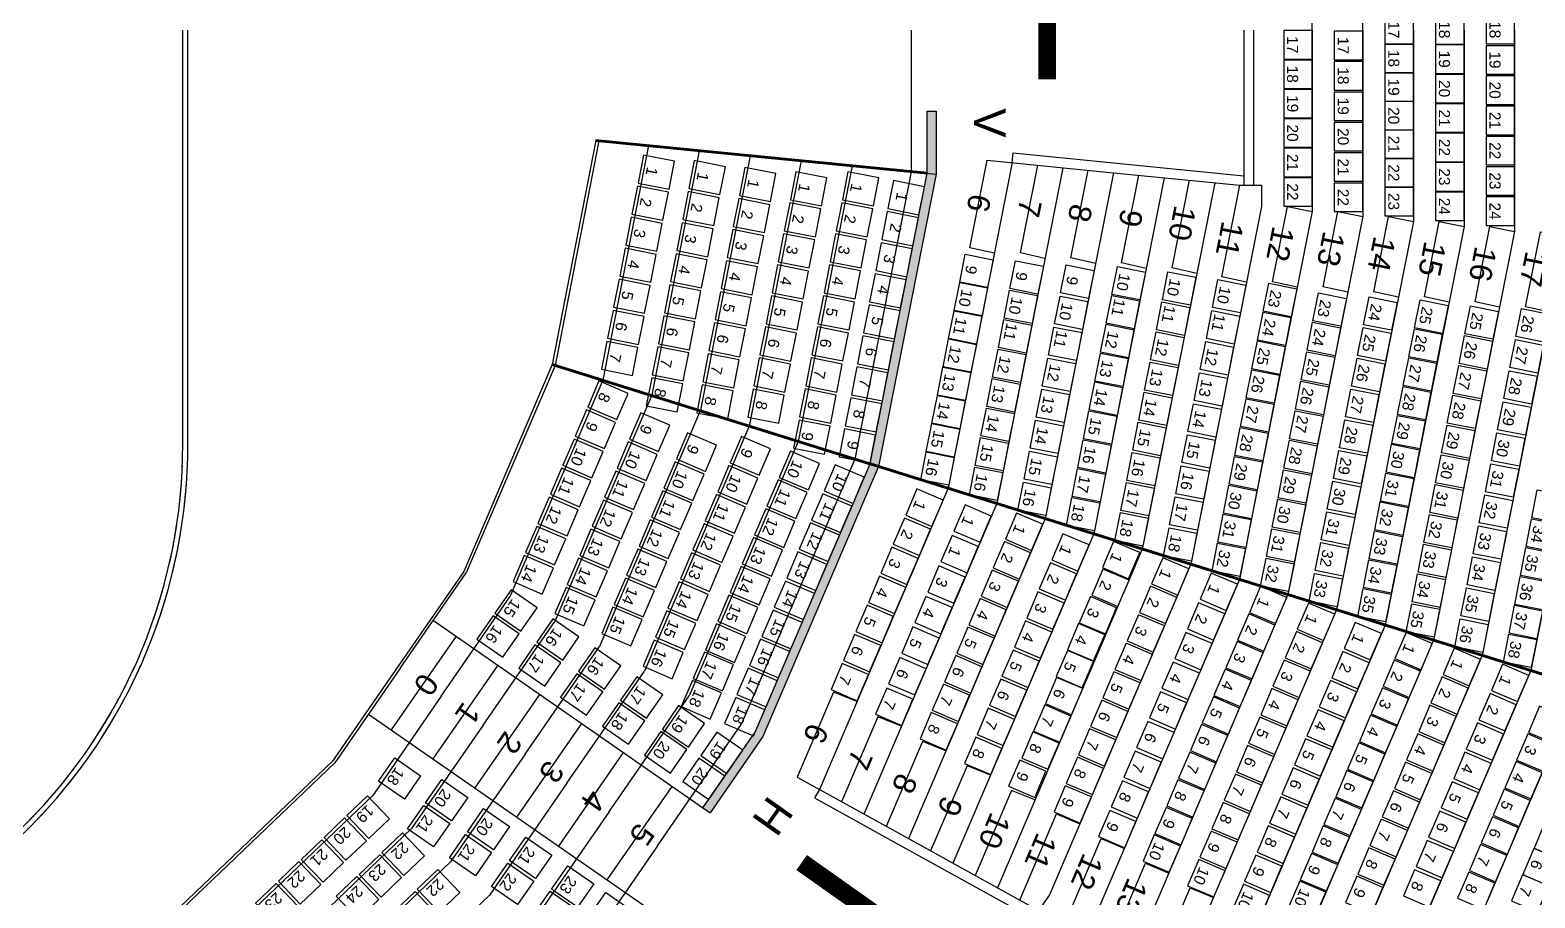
# Model space of a CAD drawing. Header units: millimetres. Extents: x 42980 to 202332, y 27411 to 140378.
# Drawn here: x 146355 to 170140, y 70383 to 84100 of the extents above; entities that cross this region are included whole.
import ezdxf
from ezdxf.enums import TextEntityAlignment as Align

# ---------------------------------------------------------------- set-up
doc = ezdxf.new("R2010")
doc.units = ezdxf.units.MM
doc.header["$LTSCALE"] = 100
doc.linetypes.add('HIDDEN', pattern=[9.525, 6.35, -3.175])
for name, color, linetype in [('A-3311-EA-', 3, 'CONTINUOUS'), ('A-3311-FYLL', 1, 'CONTINUOUS'), ('L-RADER', 252, 'CONTINUOUS'), ('L-RADER_TELE_2', 252, 'CONTINUOUS'), ('L-RADNUMMER', 4, 'CONTINUOUS'), ('L-STOLAR', 1, 'CONTINUOUS'), ('L-STOLAR_TELE_2', 3, 'CONTINUOUS'), ('L-STOLNUMMER', 7, 'CONTINUOUS'), ('L-STOLNUMMER_TELE_2', 7, 'CONTINUOUS'), ('L-TRAPPA', 254, 'CONTINUOUS'), ('M-RADER', 252, 'CONTINUOUS'), ('M-RADER_TELE', 252, 'CONTINUOUS'), ('M-RADER_TELE_2', 252, 'CONTINUOUS'), ('M-RADNUMMER', 4, 'CONTINUOUS'), ('M-RADNUMMER_TELE', 4, 'CONTINUOUS'), ('M-STOLAR', 1, 'CONTINUOUS'), ('M-STOLAR_TELE', 3, 'CONTINUOUS'), ('M-STOLAR_TELE_2', 3, 'CONTINUOUS'), ('M-STOLNUMMER', 7, 'CONTINUOUS'), ('M-STOLNUMMER_TELE', 7, 'CONTINUOUS'), ('M-STOLNUMMER_TELE_2', 7, 'CONTINUOUS'), ('M-TRAPPA', 254, 'CONTINUOUS'), ('M-TRAPPA_TELE', 254, 'CONTINUOUS'), ('RINK', 5, 'CONTINUOUS'), ('SEKTIONS_NR', 4, 'CONTINUOUS'), ('U-RADER', 252, 'CONTINUOUS')]:
    doc.layers.add(name, color=color, linetype=linetype)
doc.layers.add('SEKTIONER', color=4, linetype='CONTINUOUS', lineweight=70)
doc.styles.add('ARIAL', font='arial.ttf')

# ---------------------------------------------------------------- blocks, each defined once
blk = doc.blocks.new('KAJ')
at = {"layer": 'A-3311-FYLL'}
blk.add_hatch(color=256, dxfattribs=at).paths.add_polyline_path([(38237, -12295), (38352, -12375), (39186, -11168), (41012, -6899), (41921, -2277), (41921, -1281), (41781, -1281), (41781, -2263), (40878, -6857), (39063, -11100)])
at = {"layer": 'A-3311-EA-'}
for p, q in [((41781, -1281), (41921, -1281)), ((41781, -2263), (41781, -1281)), ((41921, -1281), (41921, -2277)), ((40878, -6857), (41781, -2263)), ((41921, -2277), (41012, -6898)), ((39063, -11100), (40878, -6857)), ((41012, -6898), (39186, -11168)), ((38237, -12295), (39063, -11100)), ((39186, -11168), (38351, -12375))]:
    blk.add_line(p, q, dxfattribs=at)
blk = doc.blocks.new('sarg')
at = {"layer": 'RINK'}
for points in [[(118753, 69054), (140269, 69054, 0.414214), (148769, 77554), (148769, 84100)], [(118753, 68974), (140269, 68974, 0.414214), (148849, 77554), (148849, 84100)]]:
    blk.add_lwpolyline(points, format="xyb", dxfattribs=at)

msp = doc.modelspace()

# ---------------------------------------------------------------- linework, layer by layer
at = {"layer": 'L-RADER'}
for p, q in [((168220, 84100), (168220, 87126)), ((169020, 84100), (169020, 87205)), ((166620, 84100), (166620, 86967)), ((167420, 84100), (167420, 87046)), ((166620, 84100), (166620, 81233)), ((167420, 84100), (167420, 81154)), ((168220, 84100), (168220, 81074)), ((169020, 84100), (169020, 80995)), ((169820, 84100), (169820, 80915)), ((161878, 82005), (160865, 76857)), ((162678, 81925), (161633, 76616)), ((163479, 81846), (162400, 76376)), ((164279, 81767), (163167, 76136)), ((165079, 81687), (163935, 75896)), ((165820, 81648), (165820, 81312)), ((165820, 81312), (164702, 75656)), ((166620, 81233), (165469, 75416)), ((167420, 81154), (166237, 75176)), ((168220, 81074), (167004, 74935)), ((169020, 80995), (167772, 74695)), ((169820, 80915), (168539, 74455)), ((170620, 80836), (169306, 74215)), ((171420, 80757), (170074, 73975))]:
    msp.add_line(p, q, dxfattribs=at)
at = {"layer": 'L-RADER_TELE_2'}
for p, q in [((160283, 84100), (160283, 81862)), ((155298, 82356), (154609, 78814)), ((155343, 82352), (154652, 78800)), ((156128, 82274), (155406, 78568)), ((156933, 82194), (156180, 78329)), ((157738, 82114), (156953, 78091)), ((158543, 82034), (157722, 77840)), ((159348, 81954), (158494, 77599)), ((160283, 81862), (159391, 77318))]:
    msp.add_line(p, q, dxfattribs=at)
at = {"layer": 'L-STOLAR'}
for points in [[(167770, 84328), (167770, 83878), (168220, 83878), (168220, 84328)], [(168570, 84330), (168570, 83880), (169020, 83880), (169020, 84330)], [(169370, 84331), (169370, 83881), (169820, 83881), (169820, 84331)], [(166170, 84092), (166170, 83642), (166620, 83642), (166620, 84092)], [(166970, 84081), (166970, 83631), (167420, 83631), (167420, 84081)], [(167770, 83876), (167770, 83426), (168220, 83426), (168220, 83876)], [(168570, 83865), (168570, 83415), (169020, 83415), (169020, 83865)], [(169370, 83853), (169370, 83403), (169820, 83403), (169820, 83853)], [(166170, 83627), (166170, 83177), (166620, 83177), (166620, 83627)], [(166970, 83601), (166970, 83151), (167420, 83151), (167420, 83601)], [(167770, 83424), (167770, 82974), (168220, 82974), (168220, 83424)], [(168570, 83400), (168570, 82950), (169020, 82950), (169020, 83400)], [(169370, 83375), (169370, 82925), (169820, 82925), (169820, 83375)], [(166170, 83162), (166170, 82712), (166620, 82712), (166620, 83162)], [(166970, 83121), (166970, 82671), (167420, 82671), (167420, 83121)], [(167770, 82972), (167770, 82522), (168220, 82522), (168220, 82972)], [(168570, 82935), (168570, 82485), (169020, 82485), (169020, 82935)], [(169370, 82897), (169370, 82447), (169820, 82447), (169820, 82897)], [(166170, 82697), (166170, 82247), (166620, 82247), (166620, 82697)], [(166970, 82641), (166970, 82191), (167420, 82191), (167420, 82641)], [(167770, 82520), (167770, 82070), (168220, 82070), (168220, 82520)], [(168570, 82470), (168570, 82020), (169020, 82020), (169020, 82470)], [(169370, 82419), (169370, 81969), (169820, 81969), (169820, 82419)], [(166170, 82232), (166170, 81782), (166620, 81782), (166620, 82232)], [(166970, 82161), (166970, 81711), (167420, 81711), (167420, 82161)], [(167770, 82068), (167770, 81618), (168220, 81618), (168220, 82068)], [(168570, 82005), (168570, 81555), (169020, 81555), (169020, 82005)], [(169370, 81941), (169370, 81491), (169820, 81491), (169820, 81941)], [(166170, 81767), (166170, 81317), (166620, 81317), (166620, 81767)], [(166970, 81681), (166970, 81231), (167420, 81231), (167420, 81681)], [(167770, 81616), (167770, 81166), (168220, 81166), (168220, 81616)], [(168570, 81540), (168570, 81090), (169020, 81090), (169020, 81540)], [(169370, 81463), (169370, 81013), (169820, 81013), (169820, 81463)], [(161049, 80117), (161136, 80558), (161577, 80471), (161490, 80030)], [(161843, 80014), (161930, 80455), (162372, 80369), (162285, 79927)], [(162644, 79946), (162731, 80387), (163173, 80300), (163086, 79859)], [(163454, 79921), (163541, 80363), (163983, 80276), (163896, 79834)], [(164253, 79838), (164340, 80280), (164781, 80193), (164694, 79751)], [(165043, 79716), (165130, 80157), (165572, 80070), (165485, 79629)], [(160961, 79670), (161048, 80112), (161489, 80025), (161402, 79583)], [(161751, 79548), (161838, 79989), (162280, 79903), (162193, 79461)], [(165846, 79657), (165933, 80098), (166375, 80012), (166288, 79570)], [(166631, 79505), (166718, 79947), (167160, 79860), (167073, 79418)], [(162548, 79455), (162635, 79896), (163076, 79810), (162989, 79368)], [(163364, 79465), (163451, 79907), (163893, 79820), (163806, 79378)], [(164159, 79362), (164246, 79804), (164687, 79717), (164600, 79275)], [(167433, 79442), (167520, 79883), (167962, 79796), (167875, 79355)], [(168238, 79393), (168325, 79834), (168767, 79747), (168680, 79306)], [(169035, 79300), (169122, 79741), (169563, 79654), (169476, 79213)], [(169841, 79256), (169928, 79697), (170369, 79610), (170282, 79169)], [(160873, 79224), (160960, 79665), (161401, 79579), (161314, 79137)], [(161660, 79082), (161747, 79523), (162188, 79437), (162101, 78995)], [(163275, 79009), (163361, 79450), (163803, 79363), (163716, 78922)], [(164947, 79225), (165034, 79667), (165475, 79580), (165388, 79138)], [(165757, 79201), (165843, 79642), (166285, 79555), (166198, 79114)], [(166539, 79039), (166626, 79481), (167068, 79394), (166981, 78952)], [(160785, 78778), (160872, 79219), (161313, 79132), (161226, 78691)], [(162451, 78964), (162538, 79406), (162980, 79319), (162893, 78877)], [(164065, 78886), (164152, 79328), (164594, 79241), (164507, 78799)], [(167338, 78956), (167425, 79397), (167866, 79311), (167779, 78869)], [(168149, 78936), (168235, 79378), (168677, 79291), (168590, 78850)], [(168942, 78829), (169029, 79270), (169470, 79183), (169384, 78742)], [(169744, 78765), (169831, 79207), (170273, 79120), (170186, 78678)], [(161568, 78616), (161655, 79057), (162096, 78970), (162009, 78529)], [(163185, 78553), (163272, 78994), (163713, 78907), (163626, 78466)], [(164850, 78734), (164937, 79176), (165378, 79089), (165291, 78648)], [(165667, 78745), (165754, 79186), (166195, 79099), (166108, 78658)], [(166448, 78573), (166534, 79015), (166976, 78928), (166889, 78486)], [(160697, 78331), (160784, 78773), (161225, 78686), (161139, 78244)], [(162354, 78474), (162441, 78915), (162883, 78828), (162796, 78387)], [(163971, 78410), (164058, 78852), (164500, 78765), (164413, 78324)], [(165577, 78288), (165664, 78730), (166105, 78643), (166018, 78201)], [(167242, 78470), (167329, 78912), (167770, 78825), (167684, 78383)], [(168059, 78480), (168146, 78922), (168587, 78835), (168500, 78393)], [(168849, 78358), (168936, 78799), (169378, 78712), (169291, 78271)], [(161476, 78150), (161563, 78591), (162004, 78504), (161917, 78063)], [(163095, 78096), (163182, 78538), (163623, 78451), (163536, 78009)], [(164753, 78244), (164840, 78685), (165282, 78599), (165195, 78157)], [(166356, 78107), (166443, 78549), (166884, 78462), (166797, 78020)], [(169648, 78275), (169734, 78716), (170176, 78629), (170089, 78188)], [(160609, 77885), (160696, 78326), (161137, 78239), (161051, 77798)], [(162258, 77983), (162345, 78425), (162786, 78338), (162699, 77896)], [(163878, 77935), (163965, 78376), (164406, 78289), (164319, 77848)], [(165487, 77832), (165574, 78274), (166015, 78187), (165928, 77745)], [(167146, 77985), (167233, 78426), (167675, 78339), (167588, 77898)], [(167969, 78024), (168056, 78466), (168497, 78379), (168410, 77937)], [(168756, 77887), (168843, 78328), (169285, 78242), (169198, 77800)], [(161384, 77684), (161471, 78125), (161913, 78038), (161826, 77597)], [(163005, 77640), (163092, 78082), (163533, 77995), (163446, 77553)], [(164657, 77753), (164744, 78195), (165185, 78108), (165098, 77666)], [(166264, 77641), (166351, 78082), (166792, 77996), (166705, 77554)], [(169551, 77784), (169638, 78226), (170079, 78139), (169992, 77697)], [(160521, 77438), (160608, 77880), (161050, 77793), (160963, 77351)], [(162161, 77493), (162248, 77934), (162690, 77847), (162603, 77406)], [(163784, 77459), (163871, 77900), (164312, 77813), (164225, 77372)], [(165397, 77376), (165484, 77817), (165925, 77730), (165839, 77289)], [(167051, 77499), (167138, 77940), (167579, 77854), (167492, 77412)], [(167879, 77568), (167966, 78009), (168407, 77922), (168320, 77481)], [(168664, 77416), (168751, 77857), (169192, 77771), (169105, 77329)], [(161292, 77218), (161379, 77659), (161821, 77572), (161734, 77131)], [(162915, 77184), (163002, 77625), (163443, 77538), (163357, 77097)], [(164560, 77263), (164647, 77704), (165088, 77617), (165002, 77176)], [(166172, 77175), (166259, 77616), (166701, 77530), (166614, 77088)], [(167789, 77112), (167876, 77553), (168317, 77466), (168231, 77025)], [(169454, 77294), (169541, 77735), (169983, 77648), (169896, 77207)], [(160433, 76992), (160520, 77433), (160962, 77346), (160875, 76905)], [(162065, 77002), (162151, 77444), (162593, 77357), (162506, 76915)], [(163690, 76983), (163777, 77424), (164219, 77338), (164132, 76896)], [(165307, 76920), (165394, 77361), (165836, 77274), (165749, 76833)], [(166955, 77013), (167042, 77455), (167483, 77368), (167396, 76926)], [(168571, 76945), (168658, 77387), (169099, 77300), (169012, 76858)], [(161201, 76752), (161287, 77193), (161729, 77106), (161642, 76665)], [(162825, 76728), (162912, 77169), (163354, 77082), (163267, 76641)], [(164463, 76772), (164550, 77214), (164992, 77127), (164905, 76685)], [(166080, 76709), (166167, 77150), (166609, 77063), (166522, 76622)], [(167699, 76655), (167786, 77097), (168228, 77010), (168141, 76568)], [(169358, 76803), (169445, 77244), (169886, 77158), (169799, 76716)], [(161968, 76512), (162055, 76953), (162496, 76866), (162409, 76425)], [(163596, 76507), (163683, 76949), (164125, 76862), (164038, 76420)], [(165217, 76463), (165304, 76905), (165746, 76818), (165659, 76376)], [(166859, 76528), (166946, 76969), (167388, 76882), (167301, 76441)], [(168478, 76474), (168565, 76916), (169007, 76829), (168920, 76387)], [(170091, 76391), (170178, 76833), (170620, 76746), (170533, 76304)], [(162735, 76271), (162822, 76713), (163264, 76626), (163177, 76184)], [(164367, 76282), (164454, 76723), (164895, 76636), (164808, 76195)], [(165988, 76243), (166075, 76684), (166517, 76597), (166430, 76156)], [(167609, 76199), (167696, 76641), (168138, 76554), (168051, 76112)], [(169261, 76312), (169348, 76754), (169789, 76667), (169702, 76225)], [(163503, 76031), (163590, 76473), (164031, 76386), (163944, 75944)], [(165127, 76007), (165214, 76449), (165656, 76362), (165569, 75920)], [(166764, 76042), (166850, 76483), (167292, 76397), (167205, 75955)], [(168385, 76003), (168472, 76445), (168914, 76358), (168827, 75916)], [(170001, 75935), (170088, 76376), (170530, 76290), (170443, 75848)], [(164270, 75791), (164357, 76233), (164798, 76146), (164712, 75704)], [(165897, 75777), (165984, 76218), (166425, 76131), (166338, 75690)], [(167519, 75743), (167606, 76184), (168048, 76098), (167961, 75656)], [(169164, 75822), (169251, 76263), (169693, 76176), (169606, 75735)], [(165037, 75551), (165124, 75992), (165566, 75906), (165479, 75464)], [(166668, 75556), (166755, 75998), (167196, 75911), (167109, 75469)], [(168293, 75532), (168379, 75974), (168821, 75887), (168734, 75445)], [(169911, 75479), (169998, 75920), (170440, 75833), (170353, 75392)], [(165805, 75311), (165892, 75752), (166333, 75665), (166246, 75224)], [(167429, 75287), (167516, 75728), (167958, 75641), (167871, 75200)], [(169068, 75331), (169155, 75773), (169596, 75686), (169509, 75244)], [(166572, 75071), (166659, 75512), (167101, 75425), (167014, 74984)], [(168200, 75061), (168287, 75503), (168728, 75416), (168641, 74974)], [(169822, 75022), (169908, 75464), (170350, 75377), (170263, 74936)], [(167340, 74830), (167427, 75272), (167868, 75185), (167781, 74744)], [(168971, 74841), (169058, 75282), (169499, 75195), (169413, 74754)], [(168107, 74590), (168194, 75032), (168635, 74945), (168549, 74503)], [(169732, 74566), (169819, 75008), (170260, 74921), (170173, 74479)], [(168874, 74350), (168961, 74792), (169403, 74705), (169316, 74263)], [(169642, 74110), (169729, 74551), (170170, 74465), (170083, 74023)]]:
    msp.add_lwpolyline(points, close=True, dxfattribs=at)
at = {"layer": 'L-STOLAR_TELE_2'}
for points in [[(156051, 82123), (155964, 81681), (156454, 81585), (156541, 82027)], [(156854, 82037), (156768, 81596), (157258, 81499), (157345, 81941)], [(157653, 81927), (157567, 81486), (158057, 81389), (158144, 81831)], [(158459, 81860), (158373, 81419), (158863, 81322), (158950, 81764)], [(159281, 81861), (159194, 81419), (159684, 81323), (159771, 81765)], [(155954, 81632), (155867, 81191), (156358, 81094), (156445, 81536)], [(160001, 81720), (159914, 81279), (160405, 81182), (160491, 81624)], [(156758, 81547), (156671, 81105), (157162, 81009), (157249, 81450)], [(157557, 81437), (157470, 80995), (157961, 80899), (158047, 81340)], [(158363, 81370), (158276, 80928), (158767, 80832), (158853, 81273)], [(159184, 81370), (159097, 80929), (159588, 80832), (159675, 81274)], [(155858, 81142), (155771, 80700), (156262, 80604), (156348, 81045)], [(159904, 81230), (159818, 80788), (160308, 80692), (160395, 81133)], [(156662, 81056), (156575, 80615), (157065, 80518), (157152, 80960)], [(157460, 80946), (157374, 80505), (157864, 80408), (157951, 80850)], [(158266, 80879), (158180, 80438), (158670, 80341), (158757, 80783)], [(159088, 80880), (159001, 80438), (159492, 80342), (159578, 80783)], [(155761, 80651), (155675, 80210), (156165, 80113), (156252, 80555)], [(159808, 80739), (159721, 80298), (160212, 80201), (160299, 80643)], [(156565, 80566), (156478, 80124), (156969, 80028), (157056, 80469)], [(157364, 80455), (157277, 80014), (157768, 79917), (157855, 80359)], [(155665, 80161), (155578, 79719), (156069, 79623), (156156, 80064)], [(158170, 80388), (158083, 79947), (158574, 79851), (158661, 80292)], [(158991, 80389), (158905, 79948), (159395, 79851), (159482, 80293)], [(159712, 80249), (159625, 79807), (160115, 79711), (160202, 80152)], [(156469, 80075), (156382, 79633), (156873, 79537), (156959, 79979)], [(157268, 79965), (157181, 79523), (157672, 79427), (157758, 79868)], [(158074, 79898), (157987, 79456), (158478, 79360), (158564, 79801)], [(158895, 79899), (158808, 79457), (159299, 79361), (159386, 79802)], [(159615, 79758), (159528, 79316), (160019, 79220), (160106, 79662)], [(155569, 79670), (155482, 79228), (155973, 79132), (156059, 79574)], [(156372, 79584), (156286, 79143), (156776, 79046), (156863, 79488)], [(157171, 79474), (157085, 79033), (157575, 78936), (157662, 79378)], [(157977, 79407), (157891, 78966), (158381, 78869), (158468, 79311)], [(158799, 79408), (158712, 78966), (159202, 78870), (159289, 79311)], [(159519, 79267), (159432, 78826), (159923, 78729), (160009, 79171)], [(155472, 79179), (155385, 78738), (155876, 78641), (155963, 79083)], [(156276, 79094), (156189, 78652), (156680, 78556), (156767, 78997)], [(157075, 78984), (156988, 78542), (157479, 78446), (157565, 78887)], [(157881, 78917), (157794, 78475), (158285, 78379), (158372, 78820)], [(158702, 78917), (158615, 78476), (159106, 78379), (159193, 78821)], [(159422, 78777), (159336, 78335), (159826, 78239), (159913, 78680)], [(156180, 78603), (156093, 78162), (156583, 78065), (156670, 78507)], [(156978, 78493), (156892, 78051), (157382, 77955), (157469, 78397)], [(157784, 78426), (157698, 77984), (158188, 77888), (158275, 78330)], [(158606, 78427), (158519, 77985), (159010, 77889), (159096, 78330)], [(159326, 78286), (159239, 77845), (159730, 77748), (159817, 78190)], [(158509, 77936), (158423, 77494), (158913, 77398), (159000, 77840)], [(159230, 77795), (159143, 77354), (159633, 77258), (159720, 77699)]]:
    msp.add_lwpolyline(points, close=True, dxfattribs=at)
at = {"layer": 'L-TRAPPA'}
for p, q in [((155343, 82352), (160673, 81823)), ((161878, 82005), (161894, 82159)), ((161894, 82159), (163480, 82002)), ((161481, 82044), (163480, 81846)), ((163479, 82002), (165540, 81797)), ((163479, 81846), (165479, 81648)), ((165194, 80202), (165479, 81648)), ((165479, 81648), (165820, 81648)), ((165583, 80115), (165194, 80202))]:
    msp.add_line(p, q, dxfattribs=at)
for points in [[(165540, 84100), (165540, 81648)], [(165695, 84100), (165695, 81648)], [(161596, 80572), (161207, 80659), (161481, 82044)], [(162396, 80492), (162007, 80580), (162281, 81965)], [(163196, 80413), (162807, 80500), (163080, 81886)], [(163996, 80334), (163607, 80421), (163880, 81806)], [(164796, 80254), (164407, 80342), (164680, 81727)], [(166383, 80035), (165994, 80123), (166228, 81310), (166620, 81233)], [(167183, 79956), (166794, 80043), (167028, 81231), (167420, 81154)], [(167983, 79877), (167594, 79964), (167828, 81151), (168220, 81074)], [(168783, 79797), (168394, 79884), (168628, 81072), (169020, 80995)], [(169583, 79718), (169194, 79805), (169428, 80993), (169820, 80915)], [(170383, 79639), (169994, 79726), (170228, 80913), (170620, 80836)]]:
    msp.add_lwpolyline(points, dxfattribs=at)
at = {"layer": 'M-RADER'}
for p, q in [((160865, 76857), (158830, 72098)), ((161633, 76616), (159534, 71709)), ((162400, 76376), (160237, 71320)), ((163167, 76136), (160941, 70931)), ((163935, 75896), (161645, 70543)), ((164702, 75656), (162467, 70431)), ((165469, 75416), (163171, 70042)), ((166237, 75176), (163875, 69654)), ((167004, 74935), (164579, 69265)), ((167772, 74695), (165283, 68876)), ((168539, 74455), (165987, 68487)), ((169306, 74215), (166690, 68099)), ((170074, 73975), (167394, 67710)), ((170841, 73735), (168098, 67321)), ((162467, 70431), (162296, 70183))]:
    msp.add_line(p, q, dxfattribs=at)
at = {"layer": 'M-RADER_TELE'}
for p, q in [((154609, 78814), (153210, 75544)), ((154652, 78800), (153250, 75522)), ((159391, 77318), (154609, 78814)), ((155406, 78568), (153940, 75141)), ((156180, 78329), (154649, 74750)), ((156953, 78091), (155357, 74358)), ((157722, 77840), (156065, 73967)), ((158494, 77599), (156773, 73576)), ((159391, 77318), (157596, 73122)), ((153210, 75544), (152173, 74045)), ((152210, 74019), (153250, 75522)), ((152855, 73572), (153940, 75141)), ((153517, 73114), (154649, 74750)), ((154179, 72656), (155357, 74358)), ((154841, 72197), (156065, 73967)), ((155503, 71739), (156773, 73576)), ((156271, 71207), (157596, 73122))]:
    msp.add_line(p, q, dxfattribs=at)
at = {"layer": 'M-RADER_TELE_2'}
for p, q in [((152173, 74045), (151136, 72545)), ((152210, 74019), (151170, 72516)), ((152855, 73572), (151770, 72003)), ((153517, 73114), (152386, 71478)), ((154179, 72656), (153001, 70953)), ((151136, 72545), (148607, 70128)), ((151170, 72516), (148635, 70092)), ((154841, 72197), (153617, 70427)), ((151770, 72003), (149119, 69469)), ((155503, 71739), (154232, 69902)), ((152386, 71478), (149616, 68831)), ((156271, 71207), (154947, 69292)), ((153001, 70953), (150113, 68192)), ((153617, 70427), (150610, 67553))]:
    msp.add_line(p, q, dxfattribs=at)
at = {"layer": 'M-STOLAR'}
for points in [[(160372, 76847), (160195, 76433), (160608, 76256), (160785, 76670)], [(161134, 76596), (160957, 76182), (161371, 76005), (161548, 76419)], [(160175, 76387), (159998, 75973), (160412, 75796), (160589, 76210)], [(161948, 76465), (161771, 76051), (162185, 75874), (162362, 76288)], [(160928, 76113), (160751, 75700), (161165, 75523), (161342, 75936)], [(162680, 76140), (162503, 75727), (162916, 75550), (163093, 75963)], [(159978, 75927), (159801, 75514), (160215, 75337), (160392, 75750)], [(161756, 76014), (161579, 75600), (161992, 75423), (162169, 75837)], [(163481, 76016), (163304, 75603), (163717, 75426), (163894, 75840)], [(162483, 75681), (162306, 75267), (162720, 75090), (162897, 75504)], [(164258, 75759), (164081, 75346), (164495, 75169), (164672, 75582)], [(159782, 75468), (159605, 75054), (160018, 74877), (160195, 75291)], [(160721, 75631), (160544, 75217), (160958, 75040), (161135, 75454)], [(161563, 75564), (161386, 75150), (161800, 74973), (161977, 75387)], [(163312, 75581), (163135, 75167), (163549, 74990), (163726, 75404)], [(165025, 75518), (164848, 75104), (165262, 74927), (165439, 75341)], [(162286, 75221), (162109, 74807), (162523, 74630), (162700, 75044)], [(164065, 75309), (163888, 74895), (164302, 74718), (164479, 75132)], [(165805, 75308), (165628, 74895), (166042, 74718), (166219, 75131)], [(159585, 75008), (159408, 74594), (159822, 74417), (159999, 74831)], [(160515, 75148), (160338, 74734), (160752, 74557), (160929, 74971)], [(161370, 75113), (161193, 74699), (161607, 74522), (161784, 74936)], [(163115, 75146), (162938, 74732), (163352, 74555), (163529, 74969)], [(164824, 75049), (164647, 74635), (165061, 74458), (165238, 74872)], [(166562, 75044), (166385, 74630), (166799, 74453), (166976, 74867)], [(162090, 74761), (161913, 74347), (162327, 74170), (162504, 74584)], [(162928, 74720), (162751, 74306), (163164, 74129), (163341, 74543)], [(163873, 74858), (163696, 74445), (164109, 74268), (164286, 74681)], [(165619, 74872), (165442, 74458), (165855, 74281), (166032, 74695)], [(167301, 74738), (167125, 74324), (167538, 74147), (167715, 74561)], [(159388, 74548), (159211, 74134), (159625, 73958), (159802, 74371)], [(160309, 74665), (160132, 74251), (160545, 74074), (160722, 74488)], [(161178, 74663), (161001, 74249), (161414, 74072), (161591, 74486)], [(164624, 74580), (164447, 74166), (164861, 73989), (165037, 74403)], [(166370, 74593), (166193, 74179), (166606, 74002), (166783, 74416)], [(168104, 74579), (167927, 74165), (168340, 73988), (168517, 74402)], [(160985, 74212), (160808, 73798), (161222, 73621), (161399, 74035)], [(161893, 74301), (161716, 73888), (162130, 73711), (162307, 74124)], [(162750, 74294), (162573, 73880), (162986, 73703), (163163, 74117)], [(163680, 74408), (163503, 73994), (163917, 73817), (164094, 74231)], [(165432, 74435), (165255, 74021), (165669, 73844), (165846, 74258)], [(167105, 74278), (166928, 73864), (167342, 73687), (167519, 74101)], [(168866, 74328), (168689, 73914), (169103, 73737), (169280, 74151)], [(159192, 74089), (159015, 73675), (159429, 73498), (159606, 73912)], [(160102, 74182), (159925, 73769), (160339, 73592), (160516, 74006)], [(164423, 74111), (164246, 73697), (164660, 73520), (164837, 73934)], [(165245, 73998), (165068, 73584), (165482, 73407), (165659, 73821)], [(166177, 74143), (166000, 73729), (166414, 73552), (166591, 73966)], [(167917, 74142), (167740, 73728), (168154, 73551), (168331, 73965)], [(169629, 74077), (169452, 73663), (169866, 73486), (170043, 73900)], [(160792, 73762), (160615, 73348), (161029, 73171), (161206, 73585)], [(161697, 73842), (161520, 73428), (161933, 73251), (162110, 73665)], [(162581, 73868), (162404, 73454), (162818, 73277), (162995, 73691)], [(163487, 73957), (163310, 73544), (163724, 73367), (163901, 73780)], [(166908, 73818), (166731, 73404), (167145, 73227), (167322, 73641)], [(168674, 73877), (168497, 73464), (168911, 73287), (169088, 73700)], [(159896, 73700), (159719, 73286), (160132, 73109), (160309, 73523)], [(163295, 73507), (163118, 73093), (163531, 72916), (163708, 73330)], [(164223, 73642), (164046, 73228), (164459, 73051), (164636, 73465)], [(165058, 73561), (164881, 73148), (165295, 72971), (165472, 73384)], [(165984, 73692), (165807, 73278), (166221, 73101), (166398, 73515)], [(167730, 73705), (167553, 73292), (167967, 73115), (168144, 73528)], [(169431, 73613), (169254, 73199), (169667, 73022), (169844, 73436)], [(160599, 73311), (160423, 72897), (160836, 72720), (161013, 73134)], [(161500, 73382), (161323, 72968), (161737, 72791), (161914, 73205)], [(162393, 73432), (162216, 73019), (162630, 72842), (162807, 73255)], [(166712, 73358), (166535, 72945), (166948, 72768), (167125, 73182)], [(167543, 73269), (167366, 72855), (167780, 72678), (167957, 73092)], [(168481, 73427), (168304, 73013), (168718, 72836), (168895, 73250)], [(170215, 73412), (170038, 72999), (170452, 72822), (170629, 73236)], [(163102, 73056), (162925, 72642), (163339, 72466), (163516, 72879)], [(164022, 73173), (163845, 72759), (164259, 72582), (164436, 72996)], [(164871, 73125), (164694, 72711), (165108, 72534), (165285, 72948)], [(165792, 73242), (165615, 72828), (166028, 72651), (166205, 73065)], [(169232, 73148), (169055, 72735), (169469, 72558), (169646, 72971)], [(161303, 72922), (161126, 72509), (161540, 72332), (161717, 72745)], [(162206, 73006), (162029, 72593), (162443, 72416), (162620, 72829)], [(165599, 72791), (165422, 72377), (165836, 72200), (166013, 72614)], [(166515, 72899), (166338, 72485), (166752, 72308), (166929, 72722)], [(167356, 72832), (167180, 72418), (167593, 72241), (167770, 72655)], [(168288, 72976), (168111, 72563), (168525, 72386), (168702, 72799)], [(170028, 72976), (169851, 72562), (170265, 72385), (170442, 72799)], [(161998, 72562), (161821, 72148), (162234, 71971), (162411, 72385)], [(162909, 72606), (162732, 72192), (163146, 72015), (163323, 72429)], [(163822, 72704), (163645, 72290), (164058, 72114), (164235, 72527)], [(164685, 72688), (164508, 72274), (164921, 72097), (165098, 72511)], [(169034, 72684), (168857, 72270), (169270, 72093), (169447, 72507)], [(165406, 72340), (165229, 71927), (165643, 71750), (165820, 72164)], [(166318, 72439), (166141, 72025), (166555, 71848), (166732, 72262)], [(167170, 72395), (166993, 71981), (167406, 71804), (167583, 72218)], [(168096, 72526), (167919, 72112), (168332, 71935), (168509, 72349)], [(169842, 72539), (169665, 72125), (170078, 71948), (170255, 72362)], [(162717, 72155), (162540, 71741), (162953, 71564), (163130, 71978)], [(163621, 72235), (163444, 71822), (163858, 71645), (164035, 72058)], [(164498, 72251), (164321, 71837), (164735, 71660), (164912, 72074)], [(167903, 72075), (167726, 71662), (168140, 71485), (168317, 71898)], [(168835, 72220), (168658, 71806), (169072, 71629), (169249, 72043)], [(169655, 72102), (169478, 71689), (169892, 71512), (170068, 71925)], [(165213, 71890), (165036, 71476), (165450, 71299), (165627, 71713)], [(166122, 71979), (165945, 71566), (166359, 71389), (166536, 71802)], [(166983, 71958), (166806, 71545), (167220, 71368), (167397, 71781)], [(163420, 71766), (163243, 71353), (163657, 71176), (163834, 71589)], [(164311, 71814), (164134, 71401), (164548, 71224), (164725, 71637)], [(167710, 71625), (167533, 71211), (167947, 71034), (168124, 71448)], [(168636, 71755), (168459, 71342), (168873, 71165), (169050, 71579)], [(169468, 71666), (169291, 71252), (169705, 71075), (169882, 71489)], [(164124, 71378), (163947, 70964), (164361, 70787), (164538, 71201)], [(165021, 71439), (164844, 71026), (165258, 70849), (165434, 71262)], [(165925, 71520), (165748, 71106), (166162, 70929), (166339, 71343)], [(166796, 71522), (166619, 71108), (167033, 70931), (167210, 71345)], [(170304, 71585), (170127, 71171), (170540, 70994), (170717, 71408)], [(167518, 71174), (167341, 70760), (167754, 70584), (167931, 70997)], [(168438, 71291), (168261, 70877), (168675, 70700), (168851, 71114)], [(169281, 71229), (169104, 70815), (169518, 70638), (169695, 71052)], [(170125, 71166), (169948, 70753), (170361, 70576), (170538, 70990)], [(164828, 70989), (164651, 70575), (165065, 70398), (165242, 70812)], [(165729, 71060), (165552, 70646), (165965, 70469), (166142, 70883)], [(166609, 71085), (166432, 70671), (166846, 70494), (167023, 70908)], [(166423, 70648), (166246, 70234), (166659, 70057), (166836, 70471)], [(167325, 70724), (167148, 70310), (167562, 70133), (167739, 70547)], [(168239, 70827), (168062, 70413), (168476, 70236), (168653, 70650)], [(169094, 70792), (168917, 70378), (169331, 70201), (169508, 70615)], [(169946, 70748), (169769, 70334), (170182, 70157), (170359, 70571)], [(165532, 70600), (165355, 70186), (165769, 70009), (165946, 70423)]]:
    msp.add_lwpolyline(points, close=True, dxfattribs=at)
at = {"layer": 'M-STOLAR_TELE'}
for points in [[(155346, 78555), (155169, 78141), (155629, 77944), (155806, 78358)], [(155150, 78095), (154973, 77681), (155432, 77485), (155609, 77898)], [(156006, 78050), (155829, 77636), (156288, 77439), (156465, 77853)], [(154953, 77635), (154776, 77222), (155236, 77025), (155413, 77439)], [(155809, 77590), (155632, 77176), (156092, 76979), (156269, 77393)], [(156747, 77736), (156570, 77322), (157030, 77125), (157207, 77539)], [(157597, 77676), (157420, 77262), (157880, 77066), (158057, 77480)], [(158373, 77444), (158196, 77030), (158656, 76834), (158833, 77247)], [(154756, 77176), (154579, 76762), (155039, 76565), (155216, 76979)], [(155612, 77130), (155435, 76716), (155895, 76520), (156072, 76933)], [(156550, 77276), (156373, 76862), (156833, 76666), (157010, 77079)], [(157400, 77217), (157223, 76803), (157683, 76606), (157860, 77020)], [(159081, 77230), (158904, 76816), (159364, 76619), (159541, 77033)], [(158179, 76989), (158002, 76575), (158461, 76378), (158638, 76792)], [(154560, 76716), (154383, 76302), (154842, 76106), (155019, 76519)], [(155416, 76670), (155239, 76257), (155699, 76060), (155875, 76474)], [(156354, 76816), (156177, 76403), (156636, 76206), (156813, 76620)], [(157204, 76757), (157027, 76343), (157487, 76146), (157664, 76560)], [(158884, 76770), (158708, 76356), (159167, 76160), (159344, 76573)], [(156157, 76357), (155980, 75943), (156440, 75746), (156617, 76160)], [(157984, 76534), (157807, 76120), (158267, 75923), (158444, 76337)], [(154363, 76256), (154186, 75842), (154646, 75646), (154823, 76060)], [(155219, 76211), (155042, 75797), (155502, 75600), (155679, 76014)], [(157007, 76297), (156830, 75883), (157290, 75687), (157467, 76100)], [(158688, 76310), (158511, 75897), (158971, 75700), (159148, 76114)], [(155960, 75897), (155784, 75483), (156243, 75287), (156420, 75700)], [(157789, 76079), (157612, 75665), (158072, 75468), (158249, 75882)], [(154166, 75797), (153990, 75383), (154449, 75186), (154626, 75600)], [(155023, 75751), (154846, 75337), (155305, 75141), (155482, 75554)], [(156811, 75837), (156634, 75424), (157093, 75227), (157270, 75641)], [(158491, 75851), (158314, 75437), (158774, 75240), (158951, 75654)], [(155764, 75437), (155587, 75023), (156047, 74827), (156224, 75241)], [(157595, 75623), (157418, 75210), (157877, 75013), (158054, 75427)], [(153958, 75254), (153702, 74884), (154113, 74600), (154369, 74970)], [(154826, 75291), (154649, 74877), (155109, 74681), (155286, 75095)], [(156614, 75378), (156437, 74964), (156897, 74767), (157074, 75181)], [(157400, 75168), (157223, 74755), (157683, 74558), (157860, 74972)], [(158295, 75391), (158118, 74977), (158577, 74781), (158754, 75194)], [(155567, 74977), (155390, 74564), (155850, 74367), (156027, 74781)], [(158098, 74931), (157921, 74517), (158381, 74321), (158558, 74735)], [(153674, 74843), (153418, 74473), (153829, 74188), (154085, 74559)], [(154619, 74794), (154363, 74424), (154774, 74140), (155030, 74510)], [(156417, 74918), (156240, 74504), (156700, 74308), (156877, 74721)], [(157205, 74713), (157028, 74299), (157488, 74103), (157665, 74517)], [(156221, 74458), (156044, 74044), (156503, 73848), (156680, 74262)], [(157901, 74472), (157724, 74058), (158184, 73861), (158361, 74275)], [(154334, 74383), (154078, 74013), (154490, 73729), (154746, 74099)], [(155281, 74336), (155025, 73966), (155436, 73682), (155692, 74052)], [(157014, 74266), (156837, 73853), (157297, 73656), (157474, 74070)], [(157705, 74012), (157528, 73598), (157987, 73401), (158164, 73815)], [(154996, 73925), (154740, 73555), (155152, 73271), (155408, 73641)], [(155943, 73879), (155687, 73509), (156099, 73225), (156355, 73595)], [(156823, 73819), (156646, 73406), (157106, 73209), (157283, 73623)], [(157508, 73552), (157331, 73138), (157791, 72942), (157968, 73355)], [(155659, 73468), (155403, 73098), (155814, 72814), (156070, 73184)], [(156606, 73422), (156350, 73052), (156761, 72768), (157017, 73138)], [(156322, 73011), (156066, 72641), (156477, 72356), (156733, 72727)], [(157211, 73005), (156955, 72634), (157366, 72350), (157622, 72720)], [(156926, 72593), (156670, 72223), (157082, 71939), (157338, 72309)]]:
    msp.add_lwpolyline(points, close=True, dxfattribs=at)
at = {"layer": 'M-STOLAR_TELE_2'}
for points in [[(151861, 72226), (152118, 72596), (152528, 72311), (152272, 71941)], [(152605, 71886), (152861, 72256), (153272, 71971), (153016, 71601)], [(151689, 71994), (151363, 71683), (151709, 71322), (152034, 71633)], [(152320, 71475), (152576, 71845), (152987, 71560), (152731, 71190)], [(151327, 71649), (151002, 71338), (151347, 70977), (151673, 71287)], [(153267, 71427), (153523, 71797), (153934, 71512), (153678, 71142)], [(152243, 71410), (151917, 71100), (152263, 70738), (152588, 71049)], [(152982, 71016), (153238, 71386), (153649, 71101), (153393, 70731)], [(150966, 71303), (150640, 70992), (150986, 70631), (151311, 70942)], [(153933, 70974), (154189, 71343), (154600, 71059), (154344, 70689)], [(150604, 70958), (150279, 70647), (150624, 70286), (150950, 70596)], [(151881, 71065), (151556, 70754), (151902, 70393), (152227, 70704)], [(153648, 70563), (153904, 70932), (154315, 70648), (154059, 70278)], [(154598, 70522), (154855, 70892), (155266, 70607), (155009, 70237)], [(151520, 70719), (151195, 70409), (151540, 70047), (151865, 70358)], [(152800, 70830), (152475, 70519), (152821, 70157), (153146, 70468)], [(150243, 70612), (149918, 70302), (150263, 69940), (150588, 70251)], [(152439, 70484), (152114, 70173), (152459, 69812), (152784, 70123)], [(154319, 70118), (154575, 70488), (154986, 70204), (154729, 69834)], [(155198, 70098), (155455, 70468), (155866, 70183), (155609, 69813)]]:
    msp.add_lwpolyline(points, close=True, dxfattribs=at)
at = {"layer": 'M-TRAPPA'}
for p, q in [((158478, 72292), (160237, 71320)), ((158830, 72098), (158755, 71962)), ((158755, 71962), (160149, 71192)), ((161999, 70347), (162580, 71710)), ((162580, 71710), (162948, 71554)), ((160149, 71192), (161925, 70211)), ((160237, 71320), (162296, 70183))]:
    msp.add_line(p, q, dxfattribs=at)
for points in [[(159423, 73487), (159052, 73634), (158478, 72292)], [(160127, 73098), (159756, 73245), (159182, 71903)], [(160830, 72709), (160460, 72857), (159885, 71514)], [(161534, 72321), (161164, 72468), (160589, 71126)], [(162238, 71932), (161868, 72079), (161293, 70737)], [(163171, 70042), (162809, 70208), (163283, 71322), (163651, 71165)], [(163875, 69654), (163513, 69819), (163987, 70933), (164355, 70776)], [(164579, 69265), (164216, 69431), (164691, 70544), (165059, 70387)]]:
    msp.add_lwpolyline(points, dxfattribs=at)
at = {"layer": 'M-TRAPPA_TELE'}
for p, q in [((152731, 74767), (157104, 71725)), ((151703, 73289), (156080, 70245))]:
    msp.add_line(p, q, dxfattribs=at)
for points in [[(153087, 74519), (152061, 73040)], [(153748, 74059), (152722, 72580)], [(154409, 73599), (153383, 72120)], [(155070, 73140), (154044, 71661)], [(155731, 72680), (154705, 71201)], [(156498, 72146), (155472, 70667)]]:
    msp.add_lwpolyline(points, dxfattribs=at)
at = {"layer": 'RINK', "linetype": 'HIDDEN'}
for points in [[(118753, 69054), (140269, 69054, 0.414214), (148769, 77554), (148769, 84100)], [(118753, 68974), (140269, 68974, 0.414214), (148849, 77554), (148849, 84100)]]:
    msp.add_lwpolyline(points, format="xyb", dxfattribs=at)
at = {"layer": 'SEKTIONER'}
for p, q in [((160533, 81837), (155298, 82356)), ((154609, 78814), (159630, 77243)), ((159631, 77243), (171487, 73533))]:
    msp.add_line(p, q, dxfattribs=at)

# ---------------------------------------------------------------- block references
at = {"layer": 'RINK'}
msp.add_blockref('sarg', (0, 0), dxfattribs=at)
at = {"layer": 'U-RADER'}
msp.add_blockref('KAJ', (118753, 84100), dxfattribs=at)

# ---------------------------------------------------------------- texts
at = {"layer": 'L-RADNUMMER', "style": 'ARIAL'}
for s, p in [('6', (161207, 81531)), ('7', (162007, 81451)), ('8', (162807, 81372)), ('9', (163607, 81293)), ('10', (164447, 81345)), ('11', (165198, 81097)), ('12', (165998, 81018)), ('13', (166798, 80938)), ('14', (167598, 80859)), ('15', (168398, 80779)), ('16', (169198, 80700)), ('17', (169998, 80621))]:
    msp.add_text(s, height=350, rotation=258.8361, dxfattribs=at).set_placement(p)
at = {"layer": 'L-STOLNUMMER', "style": 'ARIAL'}
for s, rotation, p in [('17', 270, (167770, 84103)), ('18', 270, (168570, 84105)), ('18', 270, (169370, 84106)), ('17', 270, (166170, 83867)), ('17', 270, (166970, 83856)), ('18', 270, (167770, 83651)), ('19', 270, (168570, 83640)), ('19', 270, (169370, 83628)), ('18', 270, (166170, 83402)), ('18', 270, (166970, 83376)), ('19', 270, (167770, 83199)), ('20', 270, (168570, 83175)), ('20', 270, (169370, 83150)), ('19', 270, (166170, 82937)), ('19', 270, (166970, 82896)), ('20', 270, (167770, 82747)), ('21', 270, (168570, 82710)), ('21', 270, (169370, 82672)), ('20', 270, (166170, 82472)), ('20', 270, (166970, 82416)), ('21', 270, (167770, 82295)), ('22', 270, (168570, 82245)), ('22', 270, (169370, 82194)), ('21', 270, (166170, 82007)), ('21', 270, (166970, 81936)), ('22', 270, (167770, 81843)), ('23', 270, (168570, 81780)), ('23', 270, (169370, 81716)), ('22', 270, (166170, 81542)), ('22', 270, (166970, 81456)), ('23', 270, (167770, 81391)), ('24', 270, (168570, 81315)), ('24', 270, (169370, 81238)), ('9', 258.888, (161092, 80338)), ('9', 258.888, (161887, 80235)), ('9', 258.888, (162688, 80166)), ('10', 258.888, (163498, 80142)), ('10', 258.888, (164296, 80059)), ('10', 258.888, (161004, 79891)), ('10', 258.888, (165087, 79936)), ('23', 258.888, (165890, 79878)), ('10', 258.888, (161795, 79769)), ('10', 258.888, (162591, 79676)), ('11', 258.888, (163419, 79741)), ('11', 258.888, (164213, 79638)), ('23', 258.888, (166675, 79726)), ('24', 258.888, (167477, 79662)), ('25', 258.888, (168282, 79613)), ('11', 258.888, (160916, 79445)), ('11', 258.888, (161714, 79358)), ('11', 258.888, (165001, 79501)), ('24', 258.888, (165800, 79421)), ('25', 258.888, (169078, 79521)), ('26', 258.888, (169884, 79477)), ('11', 258.888, (162506, 79240)), ('12', 258.888, (163318, 79230)), ('12', 258.888, (164109, 79107)), ('24', 258.888, (166588, 79266)), ('25', 258.888, (167381, 79177)), ('26', 258.888, (168192, 79169)), ('12', 258.888, (160828, 78998)), ('12', 258.888, (164893, 78955)), ('25', 258.888, (165710, 78965)), ('26', 258.888, (168985, 79061)), ('27', 258.888, (169788, 78986)), ('12', 258.888, (161611, 78837)), ('12', 258.888, (162401, 78708)), ('13', 258.888, (163228, 78773)), ('13', 258.888, (164015, 78631)), ('25', 258.888, (166491, 78794)), ('26', 258.888, (167285, 78702)), ('27', 258.888, (168102, 78701)), ('13', 258.888, (160740, 78552)), ('13', 258.888, (164797, 78465)), ('26', 258.888, (165624, 78526)), ('27', 258.888, (168893, 78579)), ('28', 258.888, (169691, 78495)), ('13', 258.888, (161519, 78371)), ('13', 258.888, (162301, 78204)), ('14', 258.888, (163138, 78317)), ('14', 258.888, (163921, 78155)), ('26', 258.888, (166399, 78339)), ('27', 258.888, (167190, 78205)), ('28', 258.888, (168012, 78245)), ('14', 258.888, (160652, 78105)), ('14', 258.888, (164700, 77974)), ('27', 258.888, (165530, 78053)), ('28', 258.888, (168800, 78108)), ('29', 258.888, (169594, 78005)), ('14', 258.888, (161428, 77905)), ('14', 258.888, (162205, 77713)), ('15', 258.888, (163048, 77861)), ('15', 258.888, (163827, 77680)), ('27', 258.888, (166315, 77898)), ('28', 258.888, (167094, 77720)), ('29', 258.888, (167922, 77789)), ('15', 258.888, (160565, 77659)), ('15', 258.888, (161336, 77438)), ('15', 258.888, (164603, 77484)), ('28', 258.888, (165440, 77597)), ('29', 258.888, (168707, 77637)), ('30', 258.888, (169498, 77514)), ('16', 258.888, (160477, 77213)), ('15', 258.888, (162108, 77223)), ('16', 258.888, (162959, 77405)), ('16', 258.888, (163734, 77204)), ('28', 258.888, (166216, 77396)), ('29', 258.888, (166998, 77234)), ('30', 258.888, (167832, 77332)), ('16', 258.888, (161244, 76972)), ('16', 258.888, (164507, 76993)), ('29', 258.888, (165351, 77140)), ('30', 258.888, (168614, 77166)), ('31', 258.888, (169401, 77024)), ('16', 258.888, (162011, 76732)), ('17', 258.888, (162869, 76948)), ('17', 258.888, (163640, 76728)), ('29', 258.888, (166124, 76930)), ('30', 258.888, (166903, 76748)), ('31', 258.888, (167743, 76876)), ('18', 258.888, (162779, 76492)), ('17', 258.888, (164410, 76502)), ('30', 258.888, (165261, 76684)), ('31', 258.888, (168522, 76695)), ('32', 258.888, (169304, 76533)), ('18', 258.888, (163546, 76252)), ('30', 258.888, (166032, 76464)), ('31', 258.888, (166807, 76263)), ('32', 258.888, (167653, 76420)), ('18', 258.888, (164314, 76012)), ('31', 258.888, (165171, 76228)), ('32', 258.888, (168429, 76224)), ('33', 258.888, (169208, 76043)), ('34', 258.888, (170045, 76156)), ('32', 258.888, (165081, 75772)), ('31', 258.888, (165940, 75998)), ('32', 258.888, (166711, 75777)), ('33', 258.888, (167563, 75964)), ('32', 258.888, (165848, 75532)), ('33', 258.888, (168336, 75753)), ('34', 258.888, (169111, 75552)), ('35', 258.888, (169948, 75697)), ('34', 258.888, (167473, 75507)), ('33', 258.888, (166616, 75291)), ('34', 258.888, (168243, 75282)), ('35', 258.888, (169008, 75059)), ('36', 258.888, (169865, 75243)), ('35', 258.888, (167376, 75048)), ('35', 258.888, (168144, 74808)), ('37', 258.888, (169775, 74787)), ('36', 258.888, (168918, 74571)), ('38', 258.888, (169685, 74331))]:
    msp.add_text(s, height=175, rotation=rotation, dxfattribs=at).set_placement(p, align=Align.BOTTOM_CENTER)
at = {"layer": 'L-STOLNUMMER_TELE_2', "style": 'ARIAL'}
for s, p in [('1', (156109, 81948)), ('1', (156913, 81863)), ('1', (157712, 81752)), ('1', (158518, 81685)), ('1', (159339, 81686)), ('2', (156013, 81458)), ('2', (156817, 81372)), ('1', (160059, 81546)), ('2', (157615, 81262)), ('2', (158421, 81195)), ('2', (159243, 81195)), ('3', (155916, 80967)), ('2', (159963, 81055)), ('3', (156720, 80881)), ('3', (157519, 80771)), ('3', (158325, 80704)), ('3', (159146, 80705)), ('4', (155820, 80476)), ('3', (159866, 80564)), ('4', (156624, 80391)), ('4', (157423, 80281)), ('4', (158229, 80214)), ('4', (159050, 80214)), ('5', (155724, 79986)), ('4', (159770, 80074)), ('5', (156527, 79900)), ('5', (157326, 79790)), ('5', (158132, 79723)), ('5', (158954, 79724)), ('6', (155627, 79495)), ('5', (159674, 79583)), ('6', (156431, 79409)), ('6', (157230, 79299)), ('6', (158036, 79232)), ('6', (158857, 79233)), ('6', (159577, 79092)), ('7', (155531, 79004)), ('7', (156335, 78919)), ('7', (157133, 78809)), ('7', (157939, 78742)), ('7', (158761, 78742)), ('7', (159481, 78602)), ('8', (156242, 78449)), ('8', (157037, 78318)), ('8', (157843, 78251)), ('8', (158664, 78252)), ('8', (159384, 78111)), ('9', (158568, 77761)), ('9', (159288, 77621))]:
    msp.add_text(s, height=175, rotation=258.8841, dxfattribs=at).set_placement(p)
at = {"layer": 'M-RADNUMMER', "style": 'ARIAL'}
for s, p in [('6', (158671, 73173)), ('7', (159365, 72760)), ('8', (160073, 72381)), ('9', (160789, 72022)), ('10', (161546, 71758)), ('11', (162278, 71435)), ('12', (163009, 71111)), ('13', (163713, 70722))]:
    msp.add_text(s, height=350, rotation=246.8186, dxfattribs=at).set_placement(p)
at = {"layer": 'M-RADNUMMER_TELE', "style": 'ARIAL'}
for s, p in [('0', (152550, 73964)), ('1', (153208, 73501)), ('2', (153870, 73042)), ('3', (154533, 72585)), ('4', (155193, 72125)), ('5', (155961, 71592))]:
    msp.add_text(s, height=350, rotation=235.2633, dxfattribs=at).set_placement(p)
at = {"layer": 'M-STOLNUMMER', "style": 'ARIAL'}
for s, p in [('1', (160283, 76640)), ('1', (161046, 76389)), ('2', (160086, 76180)), ('1', (161860, 76258)), ('1', (160839, 75906)), ('1', (162591, 75933)), ('3', (159890, 75721)), ('2', (161667, 75807)), ('1', (163392, 75810)), ('3', (160633, 75424)), ('2', (162395, 75474)), ('2', (163224, 75374)), ('1', (164170, 75552)), ('4', (159693, 75261)), ('3', (161474, 75357)), ('1', (164936, 75311)), ('4', (160427, 74941)), ('4', (161282, 74906)), ('3', (162198, 75014)), ('3', (163027, 74939)), ('2', (163977, 75102)), ('1', (165717, 75101)), ('5', (159497, 74801)), ('2', (164736, 74842)), ('2', (165530, 74665)), ('1', (166474, 74837)), ('5', (160220, 74458)), ('5', (161089, 74456)), ('4', (162001, 74554)), ('4', (162839, 74513)), ('3', (163784, 74651)), ('1', (167213, 74531)), ('6', (159300, 74341)), ('4', (163592, 74201)), ('3', (164535, 74373)), ('3', (165343, 74228)), ('2', (166281, 74386)), ('1', (168015, 74372)), ('6', (160014, 73976)), ('6', (160896, 74005)), ('5', (161805, 74095)), ('5', (162661, 74087)), ('2', (167016, 74071)), ('1', (168778, 74121)), ('7', (159103, 73882)), ('5', (163399, 73750)), ('4', (164335, 73904)), ('4', (165156, 73791)), ('3', (166088, 73936)), ('2', (167828, 73935)), ('1', (169541, 73870)), ('7', (160704, 73555)), ('6', (161608, 73635)), ('6', (162492, 73661)), ('4', (165896, 73485)), ('3', (166820, 73611)), ('3', (167642, 73498)), ('2', (168585, 73671)), ('7', (159807, 73493)), ('6', (163206, 73300)), ('5', (164134, 73435)), ('5', (164970, 73354)), ('2', (169342, 73406)), ('8', (160511, 73104)), ('7', (161411, 73175)), ('7', (162305, 73226)), ('5', (165703, 73035)), ('4', (166623, 73152)), ('4', (167455, 73062)), ('3', (168393, 73220)), ('8', (162117, 72800)), ('7', (163013, 72849)), ('6', (163934, 72966)), ('6', (164783, 72918)), ('4', (168200, 72769)), ('3', (169144, 72942)), ('3', (169940, 72769)), ('8', (161215, 72715)), ('6', (165510, 72584)), ('5', (166427, 72692)), ('5', (167268, 72625)), ('9', (161909, 72355)), ('8', (162821, 72399)), ('7', (163733, 72497)), ('7', (164596, 72481)), ('5', (168007, 72319)), ('4', (168945, 72477)), ('4', (169753, 72332)), ('7', (165318, 72134)), ('6', (166230, 72232)), ('6', (167081, 72188)), ('9', (162628, 71948)), ('8', (163532, 72028)), ('8', (164409, 72044)), ('6', (167815, 71868)), ('5', (168746, 72013)), ('5', (169566, 71895)), ('9', (164223, 71608)), ('8', (165125, 71683)), ('7', (166033, 71772)), ('7', (166894, 71751)), ('9', (163332, 71560)), ('7', (167622, 71418)), ('6', (168548, 71549)), ('6', (169379, 71459)), ('10', (164036, 71171)), ('9', (164932, 71233)), ('8', (165837, 71313)), ('8', (166708, 71315)), ('9', (166521, 70878)), ('8', (167429, 70967)), ('7', (168349, 71084)), ('7', (169193, 71022)), ('6', (170036, 70960)), ('10', (164740, 70782)), ('9', (165640, 70853)), ('8', (168151, 70620)), ('10', (165443, 70393)), ('10', (166334, 70441)), ('9', (167236, 70517)), ('8', (169006, 70585)), ('7', (169857, 70541))]:
    msp.add_text(s, height=175, rotation=246.8436, dxfattribs=at).set_placement(p, align=Align.BOTTOM_CENTER)
at = {"layer": 'M-STOLNUMMER_TELE', "style": 'ARIAL'}
for s, rotation, p in [('8', 246.8436, (155374, 78388)), ('9', 246.8436, (155177, 77928)), ('9', 246.8436, (156033, 77883)), ('9', 246.8436, (156775, 77569)), ('10', 246.8436, (154998, 77509)), ('10', 246.8436, (155854, 77464)), ('9', 246.8436, (157625, 77509)), ('10', 246.8436, (156596, 77150)), ('10', 246.8436, (157446, 77090)), ('10', 246.8436, (158418, 77318)), ('10', 246.8436, (159126, 77104)), ('11', 246.8436, (154802, 77050)), ('11', 246.8436, (155658, 77004)), ('11', 246.8436, (158224, 76863)), ('11', 246.8436, (156399, 76690)), ('11', 246.8436, (157249, 76631)), ('11', 246.8436, (158930, 76644)), ('12', 246.8436, (154605, 76590)), ('12', 246.8436, (155461, 76544)), ('12', 246.8436, (158029, 76408)), ('13', 246.8436, (154408, 76130)), ('12', 246.8436, (156202, 76230)), ('12', 246.8436, (157052, 76171)), ('12', 246.8436, (158733, 76184)), ('13', 246.8436, (155264, 76085)), ('13', 246.8436, (157834, 75952)), ('14', 246.8436, (154212, 75670)), ('13', 246.8436, (156006, 75771)), ('13', 246.8436, (156856, 75711)), ('13', 246.8436, (158536, 75725)), ('14', 246.8436, (155068, 75625)), ('14', 246.8436, (157640, 75497)), ('14', 246.8436, (155809, 75311)), ('14', 246.8436, (156659, 75252)), ('14', 246.8436, (158340, 75265)), ('15', 235.3296, (153977, 75122)), ('15', 246.8436, (154871, 75165)), ('15', 246.8436, (157445, 75042)), ('16', 235.3296, (153693, 74710)), ('15', 246.8436, (155612, 74851)), ('15', 246.8436, (156463, 74792)), ('15', 246.8436, (158143, 74805)), ('16', 235.3296, (154638, 74662)), ('16', 246.8436, (157251, 74587)), ('17', 235.3296, (154354, 74251)), ('16', 246.8436, (156266, 74332)), ('16', 246.8436, (157947, 74345)), ('16', 235.3296, (155300, 74204)), ('17', 246.8436, (157059, 74140)), ('17', 235.3296, (155015, 73792)), ('17', 246.8436, (157750, 73886)), ('17', 235.3296, (155963, 73747)), ('18', 246.8436, (156868, 73693)), ('18', 235.3296, (155678, 73335)), ('19', 235.3296, (156625, 73290)), ('18', 246.8436, (157553, 73426)), ('20', 235.3296, (156341, 72878)), ('19', 235.3296, (157230, 72872)), ('20', 235.3296, (156946, 72461))]:
    msp.add_text(s, height=175, rotation=rotation, dxfattribs=at).set_placement(p)
at = {"layer": 'M-STOLNUMMER_TELE_2', "style": 'ARIAL'}
for s, rotation, p in [('18', 235.3296, (152137, 72462)), ('20', 235.3296, (152881, 72122)), ('19', 223.707, (151686, 71866)), ('21', 235.3296, (152597, 71711)), ('20', 235.3296, (153543, 71664)), ('20', 223.707, (151325, 71521)), ('21', 223.707, (150963, 71175)), ('22', 223.707, (152240, 71282)), ('21', 235.3296, (153258, 71253)), ('21', 235.3296, (154208, 71210)), ('23', 223.707, (151879, 70937)), ('22', 223.707, (150602, 70830)), ('22', 223.707, (152798, 70701)), ('22', 235.3296, (153917, 70791)), ('23', 235.3296, (154866, 70747)), ('23', 223.707, (150241, 70484)), ('24', 223.707, (151518, 70591))]:
    msp.add_text(s, height=175, rotation=rotation, dxfattribs=at).set_placement(p)
at = {"layer": 'SEKTIONS_NR', "style": 'ARIAL'}
for s, height, rotation, p in [('L', 2500, 270, (162292, 85147)), ('V', 500, 270, (161277, 82866)), ('H', 500, 234.6974, (158036, 72024)), ('M', 2500, 234.6974, (158800, 71294))]:
    msp.add_text(s, height=height, rotation=rotation, dxfattribs=at).set_placement(p)

doc.saveas('drawing.dxf')
